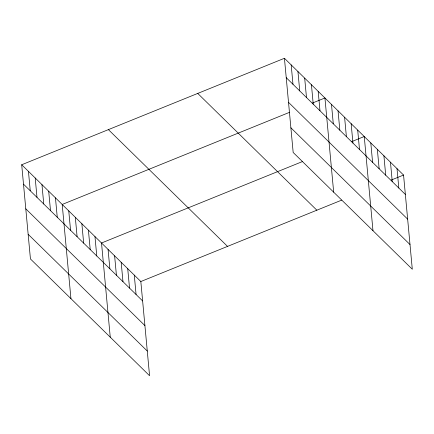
<?xml version="1.0" encoding="UTF-8"?>
<svg xmlns="http://www.w3.org/2000/svg" width="434" height="434" viewBox="0 0 434 434"><rect width="100%" height="100%" fill="white"/><g stroke="black" fill="none" stroke-linecap="round" stroke-linejoin="round"><path stroke-width="0.65" d="M21.7 164.757L140.828 281.53L149.567 375.719L30.44 258.946L21.7 164.757L284.433 58.281L403.56 175.054L412.3 269.243L293.172 152.47L284.433 58.281M289.635 112.287L62.203 204.457L70.943 298.652M312.551 103.004L324.936 97.981L333.675 192.175M302.319 161.616L101.518 242.997L110.252 337.185M351.865 141.538L364.251 136.52L372.985 230.709M140.828 281.53L341.634 200.15M391.175 180.072L403.56 175.054M286.234 77.681L405.361 194.454M288.523 102.359L407.651 219.137M290.883 127.791L410.011 244.564M197.73 93.418L316.858 210.192M108.402 129.62L227.53 246.393M23.501 184.157L142.629 300.93M25.79 208.835L144.918 325.608M28.15 234.268L147.278 351.041M397.012 168.631L398.808 188.031M390.459 162.207L392.26 181.607M383.906 155.784L385.707 175.184M377.352 149.361L379.153 168.766M370.799 142.943L372.6 162.343M357.697 130.097L359.498 149.497M351.144 123.674L352.945 143.074M344.591 117.251L346.392 136.65M338.043 110.827L339.838 130.227M331.489 104.404L333.29 123.804M318.187 91.368L319.983 110.768M311.433 84.749L313.234 104.149M304.684 78.131L306.485 97.531M297.936 71.512L299.731 90.912M291.181 64.899L292.983 84.299M134.28 275.107L136.075 294.507M127.726 268.684L129.527 288.084M121.173 262.261L122.974 281.661M114.619 255.838L116.42 275.237M108.071 249.42L109.867 268.82M94.965 236.573L96.766 255.973M88.411 230.15L90.212 249.55M81.863 223.727L83.659 243.127M75.31 217.304L77.106 236.704M68.756 210.881L70.558 230.28M55.454 197.844L57.255 217.244M48.7 191.226L50.501 210.626M41.952 184.607L43.753 204.007M35.203 177.989L36.998 197.389M28.449 171.37L30.25 190.776"/></g></svg>
